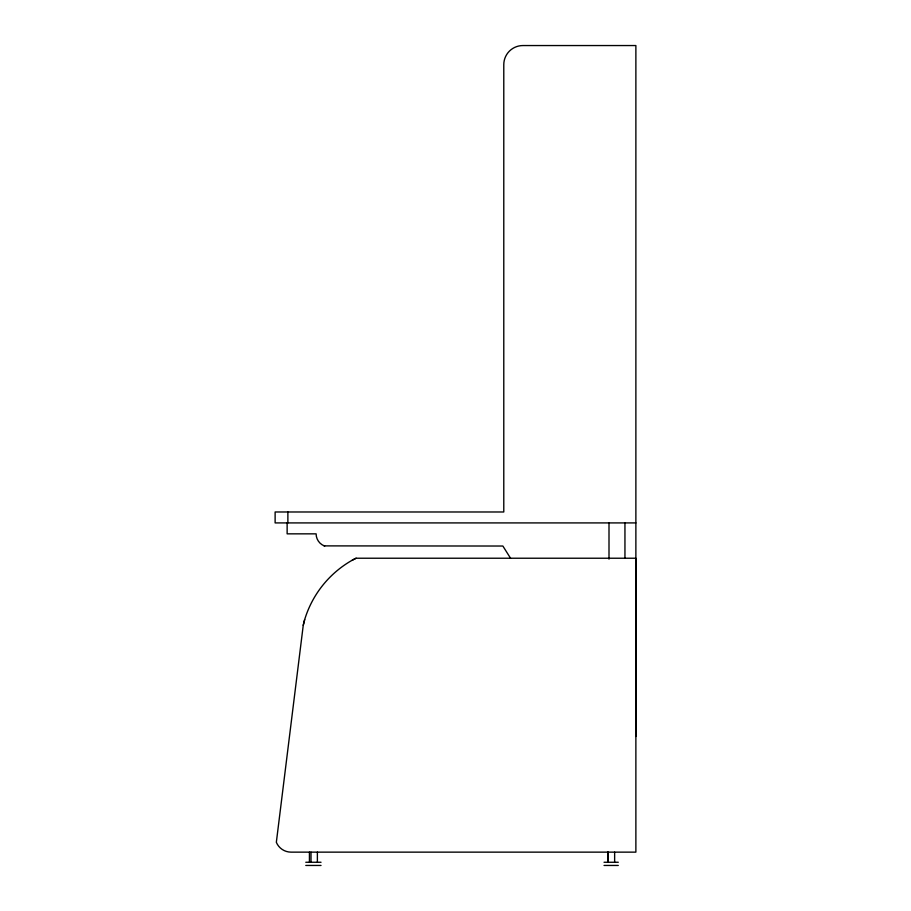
<?xml version="1.0" encoding="UTF-8"?>
<svg xmlns="http://www.w3.org/2000/svg" width="911" height="911" viewBox="0 0 911 911"><rect width="100%" height="100%" fill="white"/><g stroke="black" fill="none" stroke-linecap="round" stroke-linejoin="round"><path stroke-width="1.37" d="M635.878 725.555L635.832 736.487L635.878 558.227L356.076 558.227L354.39 559.024A102.396 102.396 0 0 0 304.479 620.243L303.249 625.299L276.34 842.311A15.942 15.942 0 0 0 291.064 852.138L635.878 852.138L635.878 45.55L522.914 45.55A19.131 19.131 0 0 0 503.783 64.681L503.783 511.982L275.122 511.982L275.122 522.914L635.878 522.914M303.238 625.322L304.673 619.605M352.227 560.208L356.167 558.227M305.789 862.261L321.025 862.261M604.039 862.261L618.284 862.261M305.789 865.45L321.025 865.45M604.039 865.45L618.284 865.45M287.136 522.914L287.136 533.846L316.117 533.846A12.982 12.982 0 0 0 324.134 545.837L324.703 546.031M324.157 545.883L502.872 546.031L510.536 558.227M624.946 522.914L624.946 558.227M614.64 852.149L614.64 862.261M609.003 522.914L609.003 559.149M608.263 852.149L608.263 862.261M607.683 852.149L607.683 862.261M317.381 852.149L317.381 862.261M311.004 852.149L311.004 862.261M309.433 852.149L309.433 862.261M287.876 511.982L287.876 522.914"/></g></svg>
